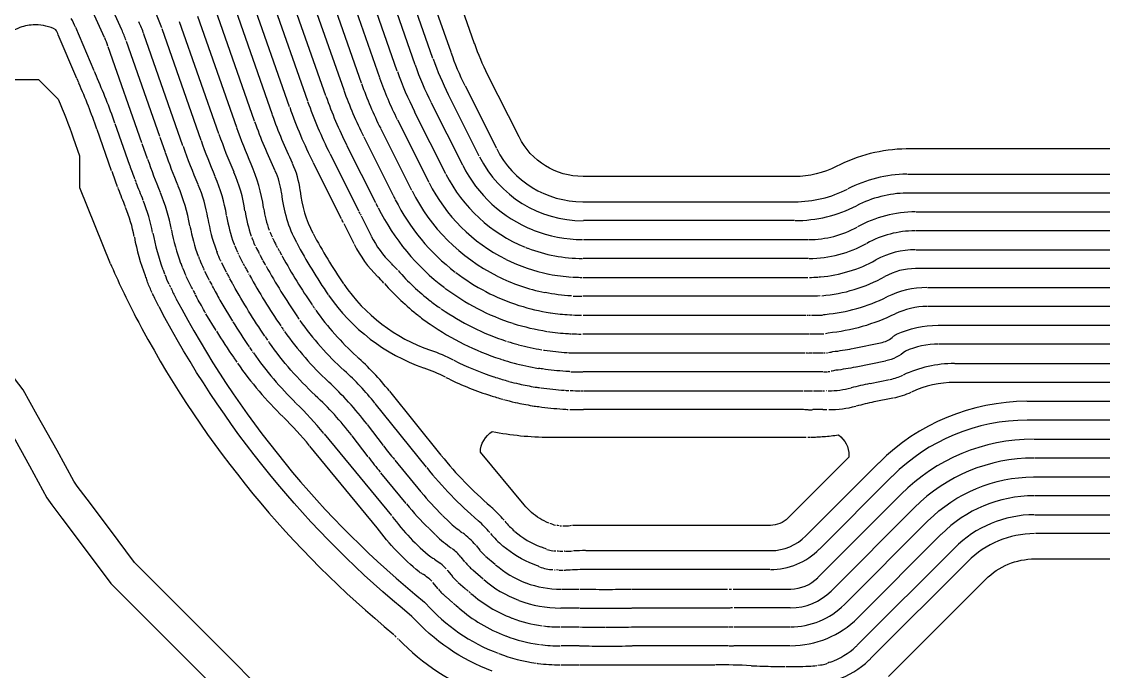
# Model space of a CAD drawing. Extents: x 1548 to 1929, y -174 to 95.
# Drawn here: x 1584.801 to 1589.166, y 43.411 to 46.031 of the extents above; entities that cross this region are included whole.
import ezdxf

# ---------------------------------------------------------------- set-up
doc = ezdxf.new("R2010")
doc.units = 0
doc.layers.add('gbr-dxf_layer0', color=7, linetype='Continuous')

msp = doc.modelspace()

# ---------------------------------------------------------------- linework, layer by layer
at = {"layer": 'gbr-dxf_layer0'}
for p, q in [((1586.3744, 46.3589), (1586.5322, 45.9087)), ((1586.4608, 45.8821), (1586.303, 46.3323)), ((1586.3167, 45.8315), (1586.1585, 46.2832)), ((1586.2313, 46.3058), (1586.3881, 45.8582)), ((1586.1722, 45.7824), (1586.0145, 46.2326)), ((1586.0869, 46.2564), (1586.2446, 45.8062)), ((1586.0282, 45.7319), (1585.8705, 46.1821)), ((1585.9429, 46.2058), (1586.1006, 45.7557)), ((1585.7989, 46.1552), (1585.9546, 45.711)), ((1585.1507, 46.118), (1585.2044, 45.9998)), ((1585.6544, 46.1062), (1585.8121, 45.656)), ((1585.8821, 45.6873), (1585.7265, 46.1315)), ((1585.1357, 45.9669), (1585.082, 46.0851)), ((1585.5112, 46.0531), (1585.668, 45.6055)), ((1585.7407, 45.6294), (1585.583, 46.0795)), ((1585.019, 46.008), (1585.0928, 45.8344)), ((1585.3668, 46.0039), (1585.5246, 45.5535)), ((1585.5966, 45.5788), (1585.4384, 46.0304)), ((1585.0237, 45.8021), (1584.9489, 45.9781)), ((1585.4521, 45.5297), (1585.2944, 45.9802)), ((1585.286, 45.5425), (1585.1504, 45.9298)), ((1585.2231, 45.9526), (1585.3574, 45.5692)), ((1585.094, 45.8318), (1585.1021, 45.8125)), ((1585.0313, 45.7844), (1585.0248, 45.7997)), ((1586.5902, 45.7717), (1586.7167, 45.5202)), ((1586.4541, 45.7031), (1586.5799, 45.453)), ((1586.6474, 45.4884), (1586.5229, 45.736)), ((1586.5125, 45.4174), (1586.3867, 45.6674)), ((1585.1778, 45.6201), (1585.2365, 45.4526)), ((1586.318, 45.6345), (1586.4445, 45.3831)), ((1585.1641, 45.4289), (1585.1054, 45.5964)), ((1586.3757, 45.3502), (1586.2511, 45.5978)), ((1585.3087, 45.4779), (1585.2876, 45.5376)), ((1585.359, 45.5645), (1585.38, 45.5048)), ((1586.2298, 45.3003), (1586.115, 45.5292)), ((1586.1818, 45.5659), (1586.2987, 45.333)), ((1586.0454, 45.4973), (1586.1605, 45.2682)), ((1586.0916, 45.2355), (1585.9786, 45.4606)), ((1588.3757, 45.4161), (1603.6848, 45.4161)), ((1586.3029, 45.3242), (1586.3077, 45.315)), ((1587.0662, 45.3047), (1587.9188, 45.3047)), ((1603.6862, 45.3399), (1588.3733, 45.3399)), ((1586.2395, 45.2811), (1586.2346, 45.2903)), ((1588.41, 45.2637), (1603.6853, 45.2637)), ((1586.167, 45.2549), (1586.1696, 45.2501)), ((1586.1706, 45.248), (1586.211, 45.1676)), ((1587.9201, 45.2285), (1587.0675, 45.2285)), ((1586.1422, 45.1348), (1586.1018, 45.2152)), ((1603.6867, 45.1875), (1588.4075, 45.1875)), ((1587.0686, 45.1522), (1587.9749, 45.1522)), ((1585.8346, 45.1176), (1585.8407, 45.1065)), ((1585.8414, 45.1054), (1585.85, 45.0901)), ((1588.4097, 45.1113), (1603.6846, 45.1113)), ((1585.7016, 45.0429), (1585.708, 45.0317)), ((1585.7748, 45.0683), (1585.7687, 45.0794)), ((1587.9763, 45.076), (1587.0662, 45.076)), ((1585.6409, 44.9955), (1585.6367, 45.0028)), ((1585.7088, 45.0301), (1585.7152, 45.0188)), ((1587.0668, 44.9998), (1587.9737, 44.9998)), ((1603.6869, 45.0351), (1588.4083, 45.0351)), ((1588.4556, 44.959), (1596.3517, 44.959)), ((1585.6088, 44.8944), (1585.6522, 44.8235)), ((1596.3503, 44.8828), (1588.4579, 44.8828)), ((1585.5858, 44.786), (1585.5446, 44.8532)), ((1587.0674, 44.8475), (1587.9671, 44.8475)), ((1587.9879, 44.8475), (1588.0307, 44.8475)), ((1588.5011, 44.8066), (1596.3517, 44.8066)), ((1588.154, 44.7131), (1588.2727, 44.7375)), ((1587.0681, 44.6951), (1587.9631, 44.6951)), ((1587.9919, 44.6951), (1588.0347, 44.6951)), ((1596.3503, 44.7304), (1588.5034, 44.7304)), ((1588.2868, 44.6626), (1588.1681, 44.6382)), ((1588.2247, 44.5719), (1588.3034, 44.5882)), ((1586.2859, 44.5407), (1586.4929, 44.2831)), ((1587.0675, 44.5427), (1587.9549, 44.5427)), ((1587.9962, 44.5426), (1588.0325, 44.5426)), ((1586.4345, 44.2341), (1586.2275, 44.4917)), ((1588.3166, 44.5131), (1588.2413, 44.4975)), ((1588.0339, 44.4664), (1587.9938, 44.4664)), ((1586.1957, 44.4061), (1586.2605, 44.3215)), ((1586.0215, 44.3696), (1586.2937, 44.0391)), ((1586.199, 44.2764), (1586.1343, 44.361)), ((1587.9727, 44.3555), (1587.9829, 44.3555)), ((1586.307, 44.2629), (1586.4124, 44.1349)), ((1587.9658, 43.9577), (1588.2603, 44.2521)), ((1586.3525, 44.0877), (1586.25, 44.2123)), ((1588.3141, 44.1982), (1588.0197, 43.9038)), ((1588.0134, 43.7891), (1588.3496, 44.1256)), ((1586.4993, 44.0403), (1586.5256, 44.0147)), ((1588.4035, 44.0717), (1588.0673, 43.7352)), ((1586.4713, 43.9612), (1586.445, 43.9868)), ((1588.5119, 43.9643), (1588.175, 43.6273)), ((1586.6345, 43.9181), (1586.6496, 43.8996)), ((1586.5897, 43.8525), (1586.5745, 43.8711)), ((1586.673, 43.8759), (1586.7113, 43.8428)), ((1586.9467, 43.8975), (1586.9569, 43.897)), ((1587.0772, 43.8981), (1587.8221, 43.8981)), ((1586.9679, 43.8197), (1586.9592, 43.8206)), ((1587.8197, 43.8219), (1587.0785, 43.8219)), ((1588.6184, 43.8543), (1588.2267, 43.4626)), ((1586.6635, 43.7833), (1586.6219, 43.8194)), ((1586.4812, 43.7443), (1586.4602, 43.7699)), ((1586.5625, 43.77), (1586.5903, 43.7456)), ((1586.9787, 43.7425), (1587.0499, 43.7425)), ((1587.264, 43.7426), (1587.6492, 43.7426)), ((1586.5412, 43.6873), (1586.5135, 43.7116)), ((1586.6049, 43.7328), (1586.6118, 43.7269)), ((1586.5637, 43.6678), (1586.5532, 43.6767)), ((1587.0522, 43.6663), (1586.977, 43.6663)), ((1587.9015, 43.6669), (1587.6766, 43.6669)), ((1586.9763, 43.5902), (1587.0496, 43.5902)), ((1587.2638, 43.5902), (1587.652, 43.5902)), ((1587.6767, 43.5907), (1587.9007, 43.5907)), ((1586.3062, 43.5566), (1586.3082, 43.5543)), ((1586.3085, 43.5538), (1586.3123, 43.5492)), ((1587.051, 43.514), (1586.9777, 43.514)), ((1587.6537, 43.514), (1587.2652, 43.514)), ((1587.9023, 43.5145), (1587.6742, 43.5145)), ((1586.9766, 43.4378), (1587.0497, 43.4378)), ((1587.2665, 43.4377), (1587.5983, 43.4377))]:
    msp.add_line(p, q, dxfattribs=at)
at = {"layer": 'gbr-dxf_layer0', "linetype": 'Continuous'}
for points in [[(1586.6288, 45.9409), (1586.5421, 46.1888, -0.084446), (1586.5393, 46.2054)], [(1584.8555, 46.0178, 0.085361), (1584.7943, 46.0068, -0.109428), (1584.7192, 45.9902, -0.414223), (1584.5414, 46.168)], [(1584.9488, 45.9783, 0.022262), (1584.9393, 45.9982, 0.117002), (1584.8568, 46.0177)], [(1603.6859, 45.518), (1594.2965, 45.518, -0.012296), (1594.288, 45.5178, -0.012302), (1594.2794, 45.518), (1588.3705, 45.518, 0.113614), (1588.088, 45.4472, -0.118755), (1587.9201, 45.4065), (1587.0662, 45.4065, -0.283424), (1586.8079, 45.566), (1586.6814, 45.8175, -0.032314), (1586.6291, 45.9409)], [(1584.5772, 45.5983, -0.310087), (1584.6911, 45.7642), (1584.7245, 45.7977), (1584.8693, 45.7977), (1584.9486, 45.7184, -0.016291), (1585.0093, 45.5625), (1585.0347, 45.4898), (1585.0347, 45.3615), (1585.1589, 45.0555)], [(1586.0988, 45.2207, -0.006136), (1586.097, 45.2246, -0.003919), (1586.0924, 45.2338)], [(1585.7443, 45.127, -0.024738), (1585.7427, 45.1303, -0.013687), (1585.7323, 45.1551)], [(1585.8139, 45.1583, -0.018247), (1585.815, 45.1559, 0.018019), (1585.8283, 45.1289)], [(1585.6051, 45.0648, -0.018942), (1585.6038, 45.0673, -0.013881), (1585.5898, 45.1002)], [(1585.8519, 45.0866, -0.006034), (1585.8536, 45.0829, 0.023487), (1585.9732, 44.8894)], [(1585.1602, 45.0542), (1585.164, 45.0453, 0.020367), (1585.2696, 44.8251, 0.002951), (1585.2864, 44.7941, 0.097967), (1586.3032, 43.5604)], [(1585.7862, 45.0472, -0.037745), (1585.7838, 45.0524), (1585.7757, 45.0667)], [(1585.4913, 44.9508, -0.014385), (1585.4709, 44.9919, -0.009682), (1585.4651, 45.0035)], [(1585.3271, 44.9385, -0.029523), (1585.3252, 44.9424, -0.01229), (1585.3071, 44.9854)], [(1585.5703, 44.965), (1585.5742, 44.9582, -0.057637), (1585.578, 44.9503, 0.004243), (1585.6087, 44.8945)], [(1585.7829, 44.7624, -0.022819), (1585.6558, 44.9681, -0.043927), (1585.6524, 44.9738, -0.014045), (1585.6477, 44.9832), (1585.6416, 44.9942)], [(1585.3548, 44.8826, -0.0128), (1585.3334, 44.9262, -0.005387), (1585.3288, 44.9353)], [(1585.4238, 44.9151, 0.101446), (1586.426, 43.6901, -0.050839), (1586.4315, 43.6847, 0.119404), (1586.7239, 43.484)], [(1585.543, 44.8558, -0.004478), (1585.5099, 44.9159, -0.04763), (1585.5069, 44.9224), (1585.5027, 44.9296)], [(1587.0202, 44.9249, -0.014388), (1587.0182, 44.925, -0.034162), (1586.9137, 44.9383)], [(1588.0229, 44.9253, -0.016638), (1587.9808, 44.9237, -0.05277), (1587.9729, 44.9236), (1587.0654, 44.9236)], [(1588.0315, 44.8478, -0.080875), (1588.0434, 44.8505, 0.091408), (1588.2917, 44.9208)], [(1586.6994, 43.4117, -0.119958), (1586.3755, 43.633, -0.101344), (1585.3555, 44.8811)], [(1584.5061, 44.8475, 0.072675), (1584.5105, 44.8205), (1584.5334, 44.7584), (1584.5448, 44.7274), (1584.6261, 44.5747), (1584.701, 44.4759), (1584.8326, 44.2405), (1584.9032, 44.1112), (1584.9225, 44.0832), (1584.9639, 44.0291), (1585.0533, 43.9095), (1585.1605, 43.766), (1585.2146, 43.7124), (1585.5727, 43.3543), (1585.6296, 43.2971), (1585.733, 43.1734), (1585.8176, 43.0703), (1585.9108, 42.9885)], [(1588.3245, 44.852, -0.089756), (1588.0547, 44.775, -0.069288), (1588.0447, 44.7721)], [(1588.2736, 44.7377, 0.143497), (1588.3184, 44.7621, -0.098386), (1588.3307, 44.7704, -0.103535), (1588.4986, 44.8065)], [(1585.9849, 44.5254, -0.050543), (1585.8011, 44.7358, -0.037836), (1585.7978, 44.7405)], [(1587.9768, 44.7709, -0.014986), (1587.9655, 44.7713), (1587.0659, 44.7713)], [(1588.0381, 44.7714, -0.032012), (1588.0333, 44.7713), (1587.9872, 44.7713, -0.010542), (1587.9794, 44.771)], [(1586.9062, 44.7068, -0.029727), (1586.9106, 44.7064, 0.023015), (1587.0022, 44.6968)], [(1588.0568, 44.6968, 0.022649), (1588.0668, 44.6989, -0.050034), (1588.0742, 44.7005, 0.023054), (1588.1528, 44.7129)], [(1588.501, 44.7303, 0.100963), (1588.3667, 44.7029, -0.134723), (1588.288, 44.6628)], [(1588.5661, 44.6524), (1604.1151, 44.6524, -0.103645), (1604.1306, 44.6547), (1606.366, 44.6544)], [(1586.9962, 44.6208, -0.021899), (1586.9025, 44.6305, -0.038038), (1586.8968, 44.6311, -0.010372), (1586.8872, 44.6327)], [(1587.0132, 44.6196, -0.019537), (1587.0104, 44.6198, -0.005617), (1586.9967, 44.6208)], [(1587.9768, 44.6185, -0.011209), (1587.9616, 44.6189), (1587.0667, 44.6189)], [(1588.0333, 44.6189), (1587.9908, 44.6189, -0.008618), (1587.9793, 44.6186)], [(1588.1669, 44.638, -0.021862), (1588.0858, 44.6251, -0.0253), (1588.067, 44.6213)], [(1606.3674, 44.5782), (1604.1395, 44.5785, -0.086415), (1604.1266, 44.5762), (1588.5674, 44.5762)], [(1588.0553, 44.5427, -0.013941), (1588.0573, 44.5427, 0.060772), (1588.1477, 44.5539)], [(1588.8585, 44.5), (1604.1922, 44.5, -0.081424), (1604.2043, 44.502), (1606.3582, 44.5018)], [(1587.975, 44.4661, -0.009668), (1587.9561, 44.4665), (1587.0688, 44.4665)], [(1606.3595, 44.4256), (1604.2151, 44.4258, -0.098519), (1604.2004, 44.4238), (1588.8598, 44.4238)], [(1586.6519, 44.2948, -0.252133), (1586.7, 44.3784, 0.049102), (1586.9296, 44.3557)], [(1586.9311, 44.3557), (1587.6718, 44.3557), (1587.9501, 44.3557, 0.009336), (1587.9665, 44.3554)], [(1587.9856, 44.3555, 0.021093), (1588.0101, 44.3565, 0.007275), (1588.0375, 44.358, 0.015603), (1588.0967, 44.3644, -0.242498), (1588.1393, 44.2817, -0.016284), (1588.1391, 44.2752), (1587.8935, 44.0296, -0.198788), (1587.8221, 43.9999), (1587.0769, 43.9999, 0.009325), (1587.0235, 43.9989)], [(1588.8854, 44.3476), (1604.2631, 44.3476, -0.084866), (1604.2758, 44.3493), (1606.3567, 44.3491)], [(1586.4467, 43.7839, -0.010589), (1586.4228, 43.8017, 0.018416), (1586.4155, 43.8052, -0.086221), (1586.4047, 43.8125, -0.061453), (1586.2358, 43.9896), (1585.9637, 44.3198)], [(1586.9288, 44.009, -0.083963), (1586.8582, 44.0522, -0.041576), (1586.829, 44.0822), (1586.6519, 44.2948)], [(1606.359, 44.2729), (1604.2843, 44.2731, -0.084885), (1604.2716, 44.2714), (1588.8877, 44.2714)], [(1588.1211, 43.6811), (1588.4581, 44.0181, -0.198153), (1588.8833, 44.1952)], [(1588.8854, 44.1952), (1604.3351, 44.1952, -0.087576), (1604.3483, 44.1967), (1606.3573, 44.1964)], [(1606.359, 44.1202), (1604.3551, 44.1205, -0.070073), (1604.3446, 44.119), (1588.8872, 44.119)], [(1588.8892, 44.0428), (1604.4086, 44.0428, -0.066673), (1604.4186, 44.0438), (1606.3583, 44.0438)], [(1586.296, 44.0363, 0.061426), (1586.4517, 43.8725, -0.013717), (1586.4607, 43.8678, -0.050557), (1586.4672, 43.8637, 0.011178), (1586.4896, 43.8469)], [(1587.0202, 43.9987, -0.036305), (1586.9946, 43.9968, -0.014206), (1586.9846, 43.9971)], [(1606.3569, 43.9676), (1604.4248, 43.9676, -0.06668), (1604.4148, 43.9666), (1588.8915, 43.9666)], [(1586.8897, 43.8333, 0.013076), (1586.8752, 43.8392, -0.046891), (1586.8685, 43.8416, -0.086509), (1586.7429, 43.9167)], [(1588.168, 43.5119, 0.006066), (1588.1729, 43.5165), (1588.5645, 43.9082)], [(1586.9622, 43.8967, -0.021256), (1586.9653, 43.8966), (1586.9741, 43.8957)], [(1588.2986, 43.3902), (1588.6908, 43.7824, -0.198851), (1588.8891, 43.8647), (1604.4863, 43.8647)], [(1587.0772, 43.8218, 0.008994), (1587.0322, 43.8209, -0.025212), (1586.9965, 43.819)], [(1586.5185, 43.8191, -0.025928), (1586.5208, 43.8161), (1586.539, 43.7939)], [(1587.6726, 43.7431, -0.0127), (1587.6743, 43.7431), (1587.9029, 43.7431)], [(1587.6669, 43.6669, -0.007099), (1587.6589, 43.6667, -0.042125), (1587.6525, 43.6664), (1587.2625, 43.6664)], [(1588.0138, 43.4356), (1588.0245, 43.4369, -0.045388), (1588.0313, 43.4376, 0.050372), (1588.0526, 43.4442)]]:
    msp.add_lwpolyline(points, format="xyb", dxfattribs=at)
msp.add_lwpolyline([(1585.9884, 43.0898), (1585.9806, 43.0964), (1585.9095, 43.1591), (1585.8498, 43.2315), (1585.831, 43.2546), (1585.7238, 43.3829), (1585.6628, 43.4441), (1585.2899, 43.817), (1585.2569, 43.8497), (1585.1553, 43.9856), (1585.0654, 44.106), (1585.0253, 44.1581), (1585.0118, 44.1779), (1584.944, 44.3021), (1584.8642, 44.4446), (1584.8079, 44.5457), (1584.7337, 44.6435), (1584.6643, 44.7735)], dxfattribs=at)
at = {"layer": 'gbr-dxf_layer0'}
for centre, radius, start, end in [((1584.734, 45.7854), 0.6695, 19.1721, 24.1959), ((1584.7192, 45.8802), 0.3259, 23.1277, 30.1343), ((1584.734, 45.7854), 0.5933, 19.3177, 24.3363), ((1584.734, 45.7854), 0.4408, 19.4896, 24.1251), ((1584.734, 45.7854), 0.517, 19.1533, 24.324), ((1587.6096, 46.2838), 1.2169, 199.3461, 206.6753), ((1587.6096, 46.2838), 1.1407, 199.2695, 206.5952), ((1587.609, 46.2851), 1.3695, 199.4081, 206.7453), ((1587.609, 46.2851), 1.2933, 199.3404, 206.6744), ((1582.5836, 44.7094), 2.7495, 19.3774, 23.632), ((1587.6084, 46.2864), 1.4459, 199.4581, 206.6899), ((1582.5836, 44.7094), 2.6733, 19.4092, 23.6642), ((1587.6078, 46.2878), 1.5983, 199.4982, 206.7471), ((1587.6084, 46.2864), 1.5221, 199.3962, 206.8004), ((1587.6674, 46.3126), 1.8154, 199.4007, 206.5994), ((1587.6077, 46.2878), 1.6745, 199.4433, 206.8473), ((1587.6078, 46.2874), 1.9034, 199.415, 205.7089), ((1587.6673, 46.3126), 1.8916, 199.3548, 206.6882), ((1587.6078, 46.2874), 1.9796, 199.4623, 205.6287), ((1587.6088, 46.2838), 2.132, 199.3518, 203.7249), ((1587.6088, 46.2838), 2.0558, 199.3086, 203.6809), ((1587.6095, 46.2818), 2.2847, 199.2564, 203.3738), ((1587.6095, 46.2818), 2.2085, 199.2975, 203.3027), ((1587.6103, 46.2795), 2.361, 199.197, 202.6459), ((1587.0662, 45.6958), 0.4674, 206.6873, 270.0009), ((1587.0662, 45.6958), 0.3912, 207.0697, 269.8107), ((1587.61, 46.2803), 2.5136, 199.2603, 200.6015), ((1587.6103, 46.2795), 2.4372, 199.2336, 202.583), ((1585.1107, 45.1842), 0.6736, 8.2242, 23.8651), ((1585.5841, 45.3124), 0.3428, 6.3049, 25.331), ((1587.0663, 45.6958), 0.5436, 206.6934, 248.1556), ((1587.61, 46.2803), 2.5898, 199.2257, 200.6636), ((1585.8775, 45.6262), 0.6617, 200.6062, 201.475), ((1584.9875, 45.1479), 0.6483, 8.9467, 23.4403), ((1585.1107, 45.1842), 0.5974, 8.0934, 23.7172), ((1585.5841, 45.3124), 0.2666, 6.044, 25.8115), ((1587.0663, 45.6958), 0.6198, 206.8496, 247.892), ((1588.3834, 44.8691), 0.5472, 91.1375, 117.0582), ((1585.8774, 45.6263), 0.7379, 200.8336, 201.3573), ((1587.6091, 46.2824), 2.5897, 200.9532, 202.6286), ((1587.609, 46.2825), 2.5135, 200.9909, 202.7192), ((1584.6931, 45.0605), 0.8006, 10.5932, 22.5809), ((1584.9875, 45.1479), 0.5721, 9.0806, 23.1689), ((1586.3918, 45.3964), 0.4693, 185.8649, 207.7936), ((1587.0667, 45.6953), 0.7725, 206.6537, 243.228), ((1587.0667, 45.6953), 0.6963, 206.7811, 243.3464), ((1587.9199, 45.7756), 0.4709, 270.0248, 296.9922), ((1584.6931, 45.0604), 0.648, 10.7357, 22.4114), ((1584.6931, 45.0605), 0.7244, 10.4841, 22.7775), ((1586.3918, 45.3964), 0.5454, 186.0229, 207.9781), ((1586.7285, 45.5354), 0.4751, 205.5072, 206.3036), ((1587.0669, 45.6948), 0.8489, 206.7268, 232.5406), ((1588.3834, 44.8691), 0.471, 91.4227, 116.9598), ((1584.6931, 45.0604), 0.5718, 10.4968, 22.7733), ((1586.193, 45.3376), 0.4957, 188.1978, 200.2258), ((1586.193, 45.3376), 0.4195, 188.0185, 200.5473), ((1586.7246, 45.5431), 0.6276, 206.2093, 207.0465), ((1586.7285, 45.5354), 0.5513, 205.3297, 206.1393), ((1587.0669, 45.6948), 0.9251, 206.6242, 232.7267), ((1587.9199, 45.7756), 0.5471, 270.1721, 297.0991), ((1588.4077, 44.7812), 0.4826, 90.0162, 119.0387), ((1586.193, 45.3379), 0.6483, 188.9728, 200.4453), ((1586.193, 45.3379), 0.5721, 189.1202, 200.5857), ((1586.1925, 45.3389), 0.877, 190.531, 200.4787), ((1586.1927, 45.3381), 0.8007, 190.6017, 200.5011), ((1586.1927, 45.3381), 0.7245, 190.4885, 200.3829), ((1586.1944, 45.334), 0.4194, 200.9634, 204.0468), ((1587.8402, 46.1677), 2.1102, 208.023, 214.4581), ((1587.066, 45.6959), 0.5436, 248.3491, 269.8618), ((1587.9766, 45.559), 0.4067, 270.096, 298.8591), ((1588.4077, 44.7812), 0.4064, 90.3471, 118.9191), ((1586.1925, 45.3389), 0.9532, 190.6933, 200.3853), ((1585.7655, 45.174), 0.1144, 200.0842, 203.0935), ((1585.6252, 45.1141), 0.1146, 21.587, 24.2791), ((1587.8402, 46.1677), 2.1864, 208.066, 214.5005), ((1586.5768, 45.3493), 0.4846, 206.4448, 225.582), ((1586.5768, 45.3493), 0.4084, 206.6579, 225.78), ((1587.9766, 45.559), 0.4829, 270.261, 298.9631), ((1585.7655, 45.1739), 0.1906, 199.3966, 202.555), ((1586.1927, 45.3377), 0.5718, 201.6526, 204.3955), ((1585.7777, 45.1457), 0.1145, 204.1711, 207.4557), ((1586.1983, 45.3267), 0.5721, 204.4761, 208.1552), ((1586.198, 45.3274), 0.4958, 204.3081, 207.8981), ((1586.1962, 45.33), 0.4956, 208.6295, 210.3104), ((1586.1962, 45.3301), 0.4194, 208.9966, 210.1025), ((1586.9221, 45.3321), 0.2287, 247.6901, 249.5763), ((1587.066, 45.6959), 0.6198, 248.9857, 269.8339), ((1588.4084, 44.7789), 0.3325, 90.0151, 118.7953), ((1585.7658, 45.1736), 0.3431, 199.9272, 202.5578), ((1585.7658, 45.1735), 0.2669, 199.6394, 202.233), ((1586.1937, 45.3356), 0.7244, 201.4629, 204.4478), ((1586.1983, 45.3267), 0.6483, 204.3519, 208.0106), ((1586.198, 45.3272), 0.5722, 208.4804, 209.5188), ((1587.9722, 46.259), 2.4993, 209.075, 214.4561), ((1585.8768, 44.6329), 0.5931, 41.9815, 45.4077), ((1587.063, 45.6871), 0.6873, 243.453, 258.7248), ((1587.9766, 45.559), 0.5591, 274.9389, 298.9731), ((1585.7663, 45.1721), 0.4956, 199.5894, 201.9868), ((1585.7663, 45.1721), 0.4194, 199.802, 202.1834), ((1586.1942, 45.3341), 0.877, 201.5547, 204.2248), ((1586.1937, 45.3356), 0.8006, 201.581, 204.2517), ((1585.7749, 45.151), 0.2669, 206.0007, 207.3704), ((1586.1986, 45.3265), 0.7247, 204.574, 207.8552), ((1586.198, 45.3272), 0.6484, 208.3198, 209.7927), ((1585.8206, 45.0634), 0.1143, 205.2289, 207.1756), ((1587.9732, 46.2573), 2.5756, 209.0148, 214.3493), ((1585.8768, 44.633), 0.5169, 41.6914, 45.5685), ((1587.0691, 45.692), 1.0015, 221.5703, 231.853), ((1587.0644, 45.6913), 0.8445, 232.7232, 252.2798), ((1587.063, 45.6871), 0.7635, 243.3172, 258.607), ((1587.0637, 45.6958), 0.696, 258.9238, 266.432), ((1587.042, 45.2471), 0.2467, 265.6674, 267.3568), ((1587.0629, 45.6958), 0.696, 267.4576, 269.9774), ((1587.9776, 45.5589), 0.5591, 270.1884, 273.8673), ((1588.0081, 45.1559), 0.1548, 273.5991, 275.4906), ((1587.9766, 45.559), 0.6353, 274.8052, 298.8941), ((1588.4084, 44.7789), 0.2563, 90.3075, 118.9694), ((1585.7739, 45.1528), 0.4191, 205.7058, 207.4141), ((1586.1999, 45.3239), 0.8772, 204.7441, 207.675), ((1586.1996, 45.3243), 0.7245, 207.9272, 209.5157), ((1586.6827, 45.3721), 0.7055, 214.4969, 250.7575), ((1587.0691, 45.6921), 1.0777, 221.7254, 231.7632), ((1587.0644, 45.6913), 0.9207, 232.9018, 252.1797), ((1588.4555, 44.5886), 0.3704, 90.301, 116.1013), ((1586.1995, 45.3244), 0.8007, 208.0499, 209.3146), ((1586.6827, 45.3721), 0.7817, 214.6215, 250.5522), ((1587.0628, 45.6958), 0.7722, 267.3481, 269.8725), ((1586.2011, 45.0288), 0.267, 212.1391, 214.9015), ((1586.0805, 44.9352), 0.1145, 212.6397, 214.7018), ((1586.9313, 45.5376), 1.1571, 215.3635, 227.6539), ((1586.7863, 45.3319), 0.5437, 232.0139, 237.1973), ((1587.064, 45.6914), 0.9971, 235.1474, 252.0284), ((1587.0584, 45.6743), 0.8265, 252.4179, 261.3288), ((1588.4555, 44.5886), 0.2942, 90.2524, 116.2586), ((1586.2011, 45.0289), 0.3432, 212.4307, 215.242), ((1586.9313, 45.5376), 1.2333, 215.2276, 227.7343), ((1586.7863, 45.3319), 0.6199, 231.8519, 237.0454), ((1587.0616, 45.6961), 0.8486, 261.4334, 266.6825), ((1587.0445, 45.2467), 0.3991, 265.7106, 266.7285), ((1587.0594, 45.6961), 0.8486, 267.587, 270.0101), ((1587.9768, 44.9615), 0.1143, 266.9588, 268.9682), ((1587.9768, 44.9616), 0.1144, 270.0046, 273.6346), ((1587.9755, 46.2537), 2.8045, 211.6155, 214.2292), ((1587.9754, 46.2537), 2.7283, 211.6743, 214.1953), ((1586.1991, 45.0317), 0.4195, 213.2067, 215.2649), ((1586.0766, 44.9407), 0.267, 214.9059, 215.9917), ((1586.9312, 45.5378), 1.3096, 215.2527, 227.002), ((1587.064, 45.6914), 1.0733, 235.0545, 251.9414), ((1587.0584, 45.6743), 0.9027, 252.3129, 261.2334), ((1587.0616, 45.6961), 0.9248, 261.3341, 266.5899), ((1586.199, 45.0318), 0.4957, 213.0102, 215.0766), ((1587.0594, 45.674), 0.9791, 252.2481, 254.933), ((1587.0446, 45.2467), 0.4753, 265.4943, 267.0288), ((1587.0595, 45.6961), 0.9248, 267.7335, 269.9158), ((1586.1952, 45.0373), 0.5721, 213.8206, 215.667), ((1585.7025, 44.6771), 0.0381, 30.9992, 36.173), ((1586.9318, 45.5365), 1.462, 215.1256, 225.5552), ((1586.1923, 43.9681), 0.7815, 63.2583, 70.5294), ((1587.0604, 45.6738), 0.9791, 254.9588, 260.5981), ((1587.0493, 45.2465), 0.5517, 265.344, 266.4383), ((1587.0568, 45.6961), 1.0011, 267.7344, 269.9952), ((1587.0565, 45.6961), 1.0011, 270.0897, 270.5653), ((1587.9768, 44.9615), 0.2667, 267.7057, 269.5336), ((1587.9769, 44.9616), 0.2667, 269.9873, 272.5662), ((1588.0362, 44.8093), 0.1143, 270.6757, 273.831), ((1588.0396, 44.8099), 0.1145, 274.8374, 276.8212), ((1586.1952, 45.0373), 0.6483, 213.9696, 215.8268), ((1586.9318, 45.5365), 1.5382, 215.0156, 225.6164), ((1585.3254, 43.767), 1.2332, 38.9301, 47.8538), ((1587.0628, 45.6918), 1.1495, 243.2486, 251.9391), ((1586.7951, 44.8507), 0.1907, 250.6756, 252.4846), ((1587.0593, 45.6741), 1.0553, 252.3984, 254.8522), ((1587.0604, 45.6738), 1.0553, 254.8725, 260.5136), ((1588.5661, 44.1609), 0.4915, 90.1643, 115.0573), ((1585.3255, 43.767), 1.157, 38.8525, 47.7754), ((1586.1923, 43.9681), 0.7053, 63.1372, 70.7388), ((1587.0568, 45.6961), 1.0773, 267.8603, 269.9171), ((1587.0561, 45.6961), 1.0773, 270.0319, 270.5099), ((1588.0361, 44.8093), 0.1905, 270.0846, 274.8073), ((1588.0395, 44.8099), 0.1907, 274.6789, 276.7213), ((1585.0939, 43.5655), 1.3858, 37.4047, 46.9883), ((1587.0628, 45.6918), 1.2257, 243.3234, 252.0177), ((1586.7961, 44.8505), 0.267, 250.8808, 251.936), ((1587.0625, 45.673), 1.1315, 252.1005, 254.7621), ((1587.0615, 45.6732), 1.1316, 254.9421, 257.0424), ((1587.0602, 45.6735), 1.1315, 257.1833, 260.4567), ((1588.5587, 42.9651), 1.6412, 101.7863, 104.4675), ((1588.2549, 44.8264), 0.2432, 281.9972, 294.8428), ((1588.5661, 44.1609), 0.4153, 90.0003, 114.9487), ((1585.0939, 43.5655), 1.3096, 37.4769, 47.056), ((1586.7961, 44.8505), 0.3432, 251.137, 252.2287), ((1587.0625, 45.673), 1.2077, 252.1737, 254.6293), ((1586.9287, 44.8691), 0.3164, 260.1101, 263.7271), ((1587.0604, 45.6964), 1.1538, 261.8522, 266.5787), ((1587.0471, 45.2467), 0.7043, 265.726, 266.9219), ((1587.0567, 45.6961), 1.1535, 267.8827, 269.996), ((1587.0564, 45.6961), 1.1535, 270.126, 270.4638), ((1587.9755, 44.9615), 0.4192, 267.5806, 269.7583), ((1587.9746, 44.9615), 0.4192, 270.0607, 272.4163), ((1588.0418, 44.8094), 0.2668, 268.5183, 269.6781), ((1588.0492, 44.5046), 0.0381, 90.0142, 93.4111), ((1588.2548, 44.8264), 0.3194, 281.5232, 295.0702), ((1584.8344, 43.3914), 1.5381, 39.5528, 45.6736), ((1587.0615, 45.6732), 1.2078, 254.8116, 257.1202), ((1587.0602, 45.6735), 1.2077, 257.2545, 260.5315), ((1586.9287, 44.8691), 0.3926, 260.3295, 263.9678), ((1587.0604, 45.6964), 1.23, 261.9222, 266.4587), ((1588.0563, 44.9191), 0.4526, 270.1782, 284.2192), ((1588.5587, 42.9651), 1.565, 101.748, 104.4306), ((1588.8585, 43.6542), 0.8458, 90.0967, 134.9909), ((1584.8345, 43.3914), 1.4619, 39.4909, 45.6093), ((1587.0471, 45.2467), 0.7805, 265.529, 267.0417), ((1587.0566, 45.6961), 1.2297, 267.9492, 269.8818), ((1587.0562, 45.6961), 1.2297, 270.0169, 270.5422), ((1587.9745, 44.9615), 0.4954, 270.2362, 272.1359), ((1588.0418, 44.8094), 0.343, 268.7616, 269.9518), ((1588.0413, 44.8094), 0.343, 270.2867, 271.4792), ((1588.8585, 43.6542), 0.7696, 90.0028, 134.9908), ((1588.8853, 43.5901), 0.7574, 90.1804, 135.0153), ((1587.9715, 45.6279), 2.1527, 217.4071, 219.2799), ((1587.9715, 45.6279), 2.2289, 217.3657, 219.3566), ((1587.7157, 45.2657), 1.5686, 218.8423, 229.3367), ((1588.8853, 43.5901), 0.6812, 90.001, 135.01), ((1587.7157, 45.2657), 1.6448, 218.9003, 229.2367), ((1587.3049, 44.8684), 1.1553, 219.4991, 225.7139), ((1587.3049, 44.8684), 1.2315, 219.4178, 225.6343), ((1588.8853, 43.5912), 0.5278, 89.9992, 135.001), ((1586.373, 43.7059), 0.4893, 40.0007, 48.7225), ((1588.8891, 43.5841), 0.4587, 90.2454, 134.9984), ((1586.8579, 44.3611), 0.48, 226.35, 234.3017), ((1586.373, 43.7059), 0.4131, 39.8413, 49.0708), ((1587.0233, 44.243), 0.3541, 219.6664, 228.8466), ((1586.7722, 43.5538), 0.4814, 67.6533, 70.5334), ((1586.9498, 43.7025), 0.2966, 86.1094, 88.0259), ((1586.9945, 44.1746), 0.1778, 263.1913, 265.2958), ((1586.8579, 44.3611), 0.5562, 226.1574, 234.6241), ((1586.4136, 43.7399), 0.2838, 39.2318, 54.0212), ((1587.0233, 44.2429), 0.4303, 219.862, 229.0904), ((1587.0211, 44.2397), 0.3501, 229.0202, 249.0252), ((1587.822, 44.101), 0.203, 270.645, 315.002), ((1588.8891, 43.5841), 0.3825, 90.2003, 134.9989), ((1586.769, 43.5551), 0.3795, 66.7834, 70.1152), ((1586.4136, 43.7399), 0.2076, 39.6303, 53.3077), ((1586.7936, 44.019), 0.187, 220.0622, 229.3133), ((1586.9469, 43.9626), 0.065, 246.0091, 267.8886), ((1586.9854, 44.0426), 0.1473, 265.7645, 269.535), ((1586.9895, 43.8572), 0.0381, 85.5959, 89.9914), ((1586.9951, 44.1746), 0.2794, 269.9994, 275.8995), ((1587.0806, 42.5623), 1.3358, 90.2122, 92.2737), ((1587.822, 44.101), 0.2792, 270.0077, 315.0018), ((1586.4134, 43.74), 0.1313, 39.9038, 53.5609), ((1586.7936, 44.0189), 0.2632, 219.6081, 228.9285), ((1586.9766, 44.1437), 0.401, 229.0044, 249.2628), ((1586.9469, 43.9626), 0.1412, 246.7597, 268.8538), ((1586.9549, 43.8589), 0.0381, 263.461, 269.0393), ((1586.4134, 43.74), 0.0551, 39.0552, 52.2413), ((1586.6883, 43.916), 0.1928, 219.7282, 228.7403), ((1586.9766, 44.1437), 0.4772, 229.3578, 249.0663), ((1586.9854, 44.0426), 0.2235, 266.1574, 270.0014), ((1586.995, 44.1746), 0.3557, 268.9923, 270.0049), ((1587.9026, 43.8995), 0.1564, 270.5531, 314.9645), ((1586.6882, 43.916), 0.269, 220.1007, 229.1913), ((1586.9627, 44.1599), 0.557, 228.248, 229.739), ((1586.9768, 44.1447), 0.4021, 249.5062, 270.0007), ((1587.1577, 51.2323), 7.4904, 269.19734, 269.99766), ((1587.1571, 51.2323), 7.4904, 270.01317, 270.80277), ((1587.6552, 43.9621), 0.2192, 270.3346, 272.5598), ((1587.9026, 43.8995), 0.2326, 270.0934, 314.9645), ((1586.9765, 44.1437), 0.5537, 229.0227, 249.1119), ((1586.9768, 44.1447), 0.4783, 249.2882, 269.7867), ((1586.9627, 44.1599), 0.6332, 228.3958, 229.4687), ((1586.9765, 44.1437), 0.6299, 229.1719, 249.2652), ((1587.1575, 51.2323), 7.5666, 269.21639, 269.98849), ((1587.1573, 51.2323), 7.5666, 270.00044, 270.79042), ((1587.6705, 43.5526), 0.1143, 90.6326, 91.457), ((1587.9027, 43.8996), 0.3089, 269.9983, 314.9329), ((1586.9765, 44.1447), 0.5547, 249.2991, 262.2227), ((1587.9027, 43.8996), 0.3851, 270.2504, 314.933), ((1586.9743, 44.1449), 0.5547, 262.9881, 269.8686), ((1587.1575, 51.2323), 7.6428, 269.20538, 269.99931), ((1587.1572, 51.2322), 7.6428, 270.01969, 270.78535), ((1587.6539, 43.9621), 0.3719, 269.9981, 272.8502), ((1586.4091, 43.6505), 0.1401, 229.3788, 231.0008), ((1586.992, 44.1878), 0.9314, 224.0589, 249.334), ((1586.9765, 44.1447), 0.6309, 249.4463, 262.1226), ((1586.9743, 44.1449), 0.6309, 262.6851, 270.0029), ((1586.9757, 44.145), 0.7073, 249.3547, 262.0146), ((1587.1575, 51.2323), 7.719, 269.21585, 269.98152), ((1587.1574, 51.2322), 7.719, 269.99947, 270.79337), ((1587.6539, 43.9621), 0.4481, 270.2355, 272.5359), ((1587.9665, 43.7257), 0.2938, 289.4307, 313.1478), ((1586.9025, 43.5562), 0.1143, 259.1614, 261.2289), ((1586.9726, 44.1451), 0.7074, 262.9241, 269.9898), ((1587.1572, 51.2323), 7.7952, 269.22397, 270.0016), ((1587.1575, 51.2323), 7.7952, 270.00942, 270.78687), ((1587.5958, 40.5801), 2.8578, 87.0191, 89.9004), ((1587.8736, 46.2125), 2.7816, 267.3609, 269.2163), ((1587.9053, 46.2117), 2.7814, 268.6028, 269.4916), ((1587.8849, 46.2123), 2.7818, 269.9982, 271.8848), ((1587.9662, 43.7256), 0.2938, 272.2262, 278.5288), ((1588.1265, 43.2717), 0.1876, 109.7865, 112.8745), ((1587.9665, 43.7257), 0.37, 289.2242, 313.2454), ((1587.9676, 43.7268), 0.37, 313.042, 314.332)]:
    msp.add_arc(centre, radius, start, end, dxfattribs=at)

doc.saveas('drawing.dxf')
